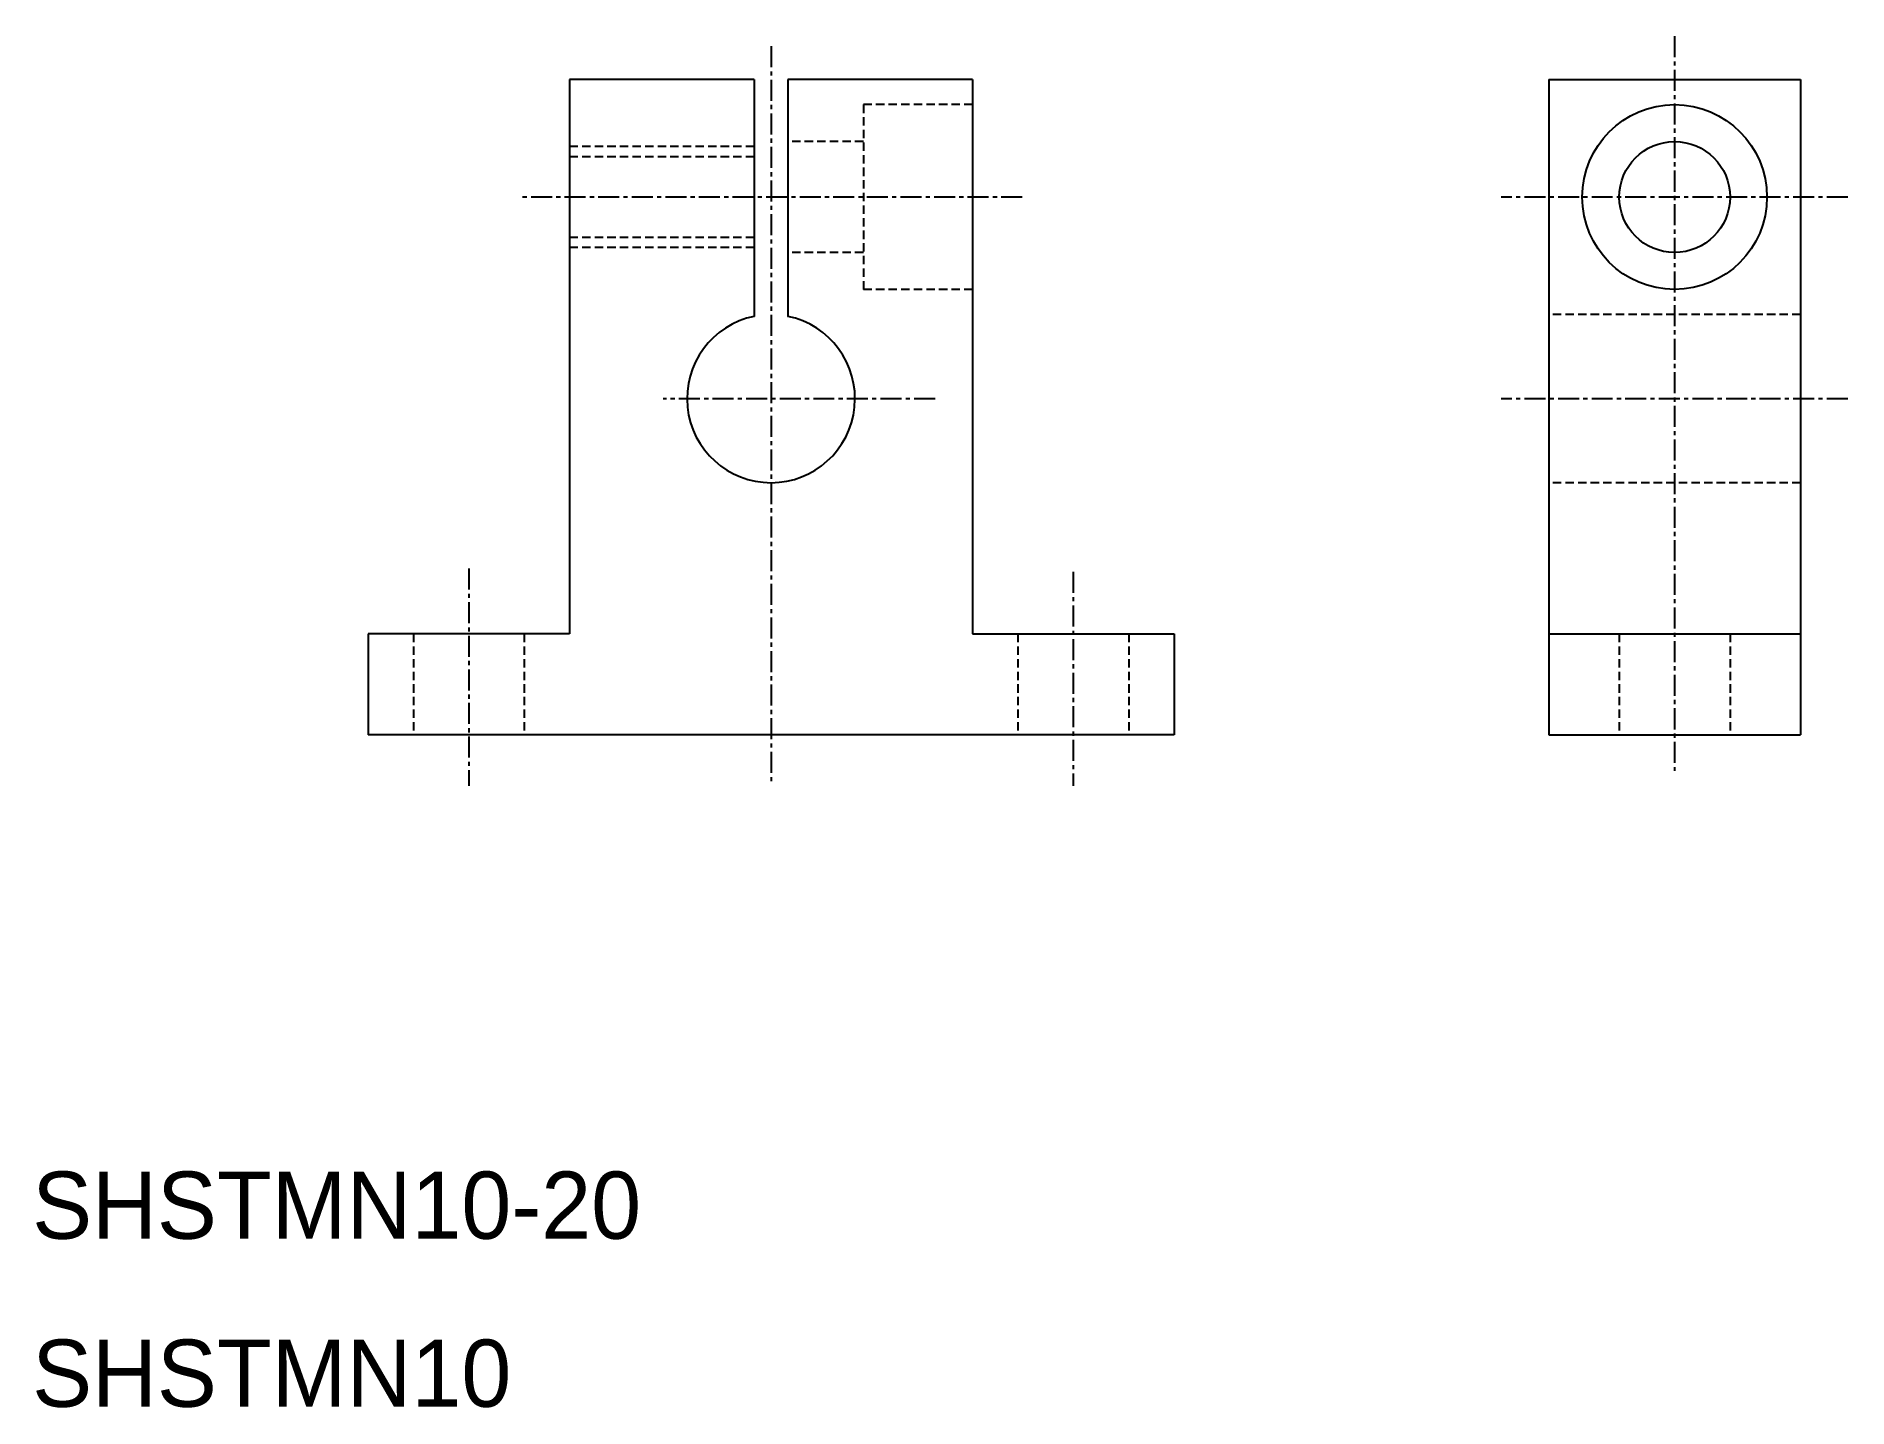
# Model space of a CAD drawing. Extents: x 10 to 118, y 10 to 92.
import ezdxf

# ---------------------------------------------------------------- set-up
doc = ezdxf.new("R2010")
doc.units = 0
doc.linetypes.add('CENTER', pattern=[2, 1.25, -0.25, 0.25, -0.25])
doc.linetypes.add('DASHED', pattern=[0.75, 0.5, -0.25])
doc.layers.get('0').update_dxf_attribs({"linetype": 'CONTINUOUS'})
doc.layers.add('CENTER', color=1, linetype='CENTER')

msp = doc.modelspace()

# ---------------------------------------------------------------- linework, layer by layer
at = {"color": 7, "linetype": 'CONTINUOUS'}
for p, q in [((53, 89), (42, 89)), ((42, 89), (42, 56)), ((53, 89), (53, 74.9)), ((55, 89), (55, 74.9)), ((66, 89), (55, 89)), ((66, 89), (66, 56)), ((100.31, 89), (100.31, 50)), ((100.31, 89), (115.31, 89)), ((115.31, 89), (115.31, 50)), ((42, 56), (30, 56)), ((30, 56), (30, 50)), ((66, 56), (78, 56)), ((78, 56), (78, 50)), ((100.31, 56), (115.31, 56)), ((30, 54.5), (30, 54.5)), ((30, 53), (30, 53)), ((78, 50), (30, 50)), ((100.31, 50), (115.31, 50))]:
    msp.add_line(p, q, dxfattribs=at)
at = {"color": 3, "linetype": 'DASHED'}
for p, q in [((59.5, 87.5), (59.5, 76.5)), ((66, 87.5), (59.5, 87.5)), ((59.5, 85.3), (55, 85.3)), ((53, 85), (42, 85)), ((53, 84.4), (42, 84.4)), ((53, 79.6), (42, 79.6)), ((53, 79), (42, 79)), ((59.5, 78.7), (55, 78.7)), ((66, 76.5), (59.5, 76.5)), ((115.31, 75), (100.31, 75)), ((115.31, 65), (100.31, 65)), ((32.7, 56), (32.7, 50)), ((39.3, 56), (39.3, 50)), ((68.7, 56), (68.7, 50)), ((75.3, 56), (75.3, 50)), ((104.51, 56), (104.51, 50)), ((111.11, 56), (111.11, 50))]:
    msp.add_line(p, q, dxfattribs=at)
at = {"color": 7, "linetype": 'CONTINUOUS'}
for radius in [5.5, 3.3]:
    msp.add_circle((107.81, 82), radius, dxfattribs=at)
msp.add_arc((54, 70), 5, 101.537, 78.463, dxfattribs=at)
at = {"layer": 'CENTER', "color": 1, "linetype": 'CENTER'}
for p, q in [((54, 90.98), (54, 47.1)), ((107.81, 91.57), (107.81, 47.86)), ((68.96, 82), (38.96, 82)), ((118.12, 82), (97.49, 82)), ((63.77, 70), (47.58, 70)), ((118.12, 70), (97.49, 70)), ((36, 59.89), (36, 46.95)), ((72, 59.69), (72, 46.95))]:
    msp.add_line(p, q, dxfattribs=at)

# ---------------------------------------------------------------- texts
at = {"color": 7, "linetype": 'CONTINUOUS'}
for s, p in [('SHSTMN10-20', (10, 20)), ('SHSTMN10', (10, 10))]:
    msp.add_text(s, height=4, dxfattribs=at).set_placement(p)

doc.saveas('drawing.dxf')
